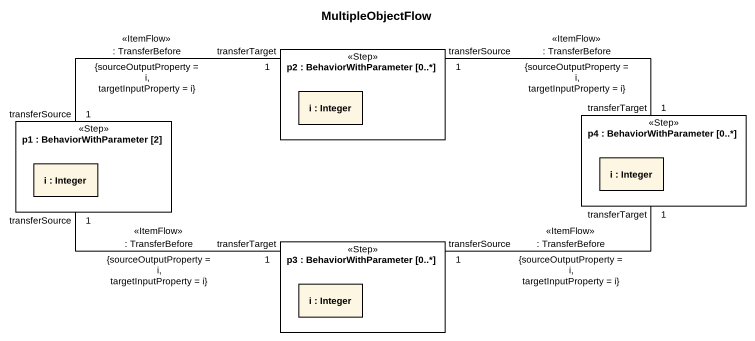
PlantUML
@startuml
title MultipleObjectFlow
rectangle "p2 : BehaviorWithParameter [0..*]" as p2 <<Step>> {
  rectangle "i : Integer" as i
}
rectangle "p1 : BehaviorWithParameter [2]" as p1 <<Step>> {
  rectangle "i : Integer" as i_2
}
rectangle "p4 : BehaviorWithParameter [0..*]" as p4 <<Step>> {
  rectangle "i : Integer" as i_3
}
rectangle "p3 : BehaviorWithParameter [0..*]" as p3 <<Step>> {
  rectangle "i : Integer" as i_4
}
p2 "transferSource\n1" -right- "transferTarget\n1" p4 : <<ItemFlow>>\n: TransferBefore\n{sourceOutputProperty = i, targetInputProperty = i}
p1 "transferSource\n1" -right- "transferTarget\n1" p2 : <<ItemFlow>>\n: TransferBefore\n{sourceOutputProperty = i, targetInputProperty = i}
p1 "transferSource\n1" -right- "transferTarget\n1" p3 : <<ItemFlow>>\n: TransferBefore\n{sourceOutputProperty = i, targetInputProperty = i}
p3 "transferSource\n1" -right- "transferTarget\n1" p4 : <<ItemFlow>>\n: TransferBefore\n{sourceOutputProperty = i, targetInputProperty = i}
@enduml
